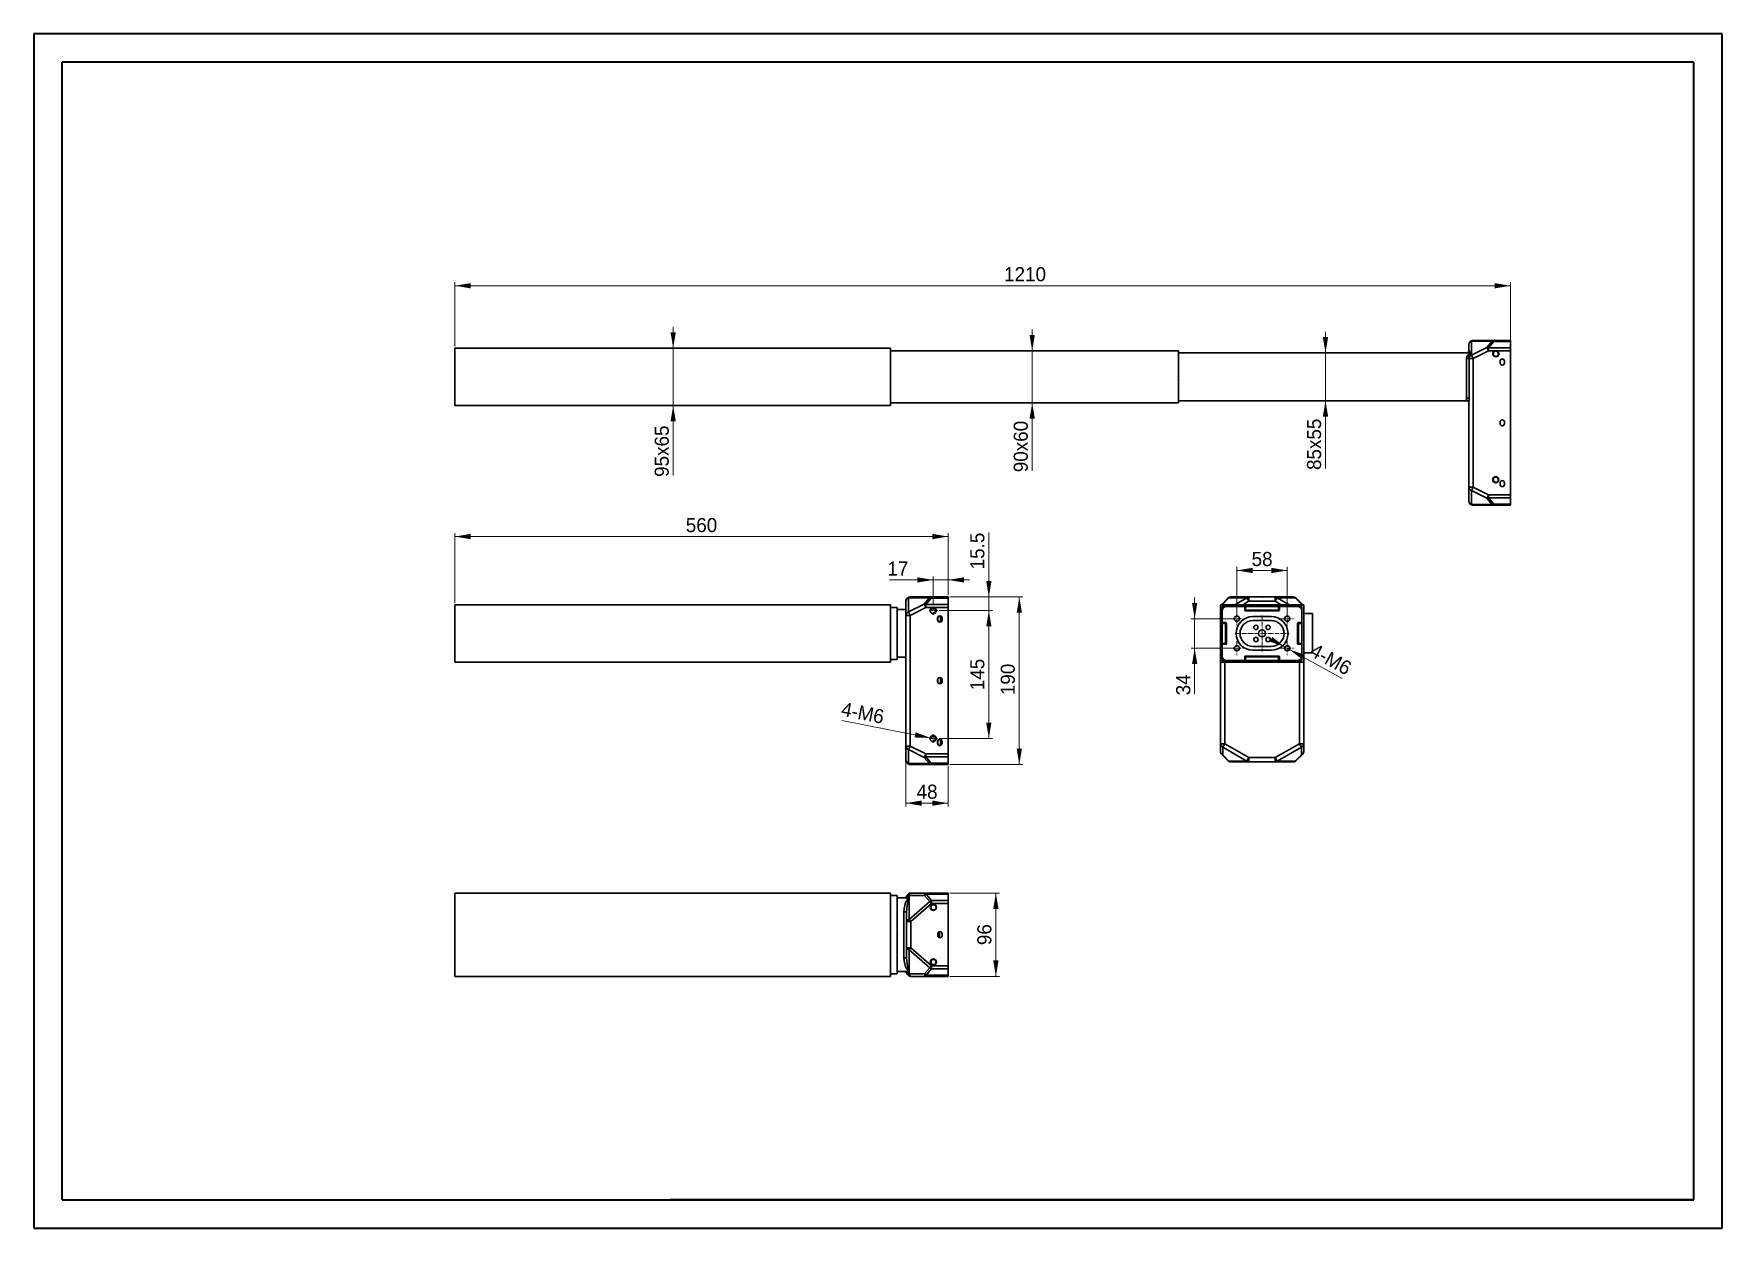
# Model space of a CAD drawing. Header units: millimetres. Extents: x 0 to 1916, y 0 to 1355.
import ezdxf

# ---------------------------------------------------------------- set-up
doc = ezdxf.new("R2010")
doc.units = ezdxf.units.MM
doc.header["$PDSIZE"] = -5
doc.linetypes.add('CENTER2', pattern=[7.5, 5, -1, 0.5, -1])
doc.layers.get('0').update_dxf_attribs({"lineweight": 18})
for name, color, linetype, lineweight in [('CAXA0', 7, 'Continuous', 70), ('CAXA3', 7, 'Continuous', 18), ('輪廓線', 7, 'Continuous', 20)]:
    doc.layers.add(name, color=color, linetype=linetype, lineweight=lineweight)
doc.dimstyles.new('ISO-25', dxfattribs={"dimtxt": 6, "dimasz": 6, "dimexe": 0.5, "dimexo": 0.625, "dimgap": 1.2, "dimtad": 1, "dimdsep": 46, "dimtxsty": 'Standard', "dimcen": 2.5, "dimdle": 12, "dimclrd": 3, "dimclre": 3, "dimclrt": 3, "dimadec": 0, "dimazin": 0, "dimtfac": 1, "dimtmove": 0, "dimatfit": 3, "dimfxl": 0, "dimarcsym": 0})

# ---------------------------------------------------------------- blocks, each defined once
blk = doc.blocks.new('*X3')
at = {"layer": '輪廓線', "linetype": 'Continuous', "lineweight": 15}
for points in [[(477.8, 784.6), (495.8, 787.6), (495.8, 781.6)], [(1037.8, 784.6), (1019.8, 787.6), (1019.8, 781.6)]]:
    blk.add_hatch(color=0, dxfattribs=at).paths.add_polyline_path(points, flags=0)
at = {"layer": '輪廓線', "color": 0, "linetype": 'Continuous', "lineweight": 15}
for p, q in [((477.8, 709.2), (477.8, 788.6)), ((1037.8, 718.1), (1037.8, 788.6)), ((477.8, 784.6), (1037.8, 784.6))]:
    blk.add_line(p, q, dxfattribs=at)
at = {"layer": '輪廓線', "color": 0, "lineweight": 15, "insert": (757.8, 797.5), "char_height": 16, "width": 63.642, "attachment_point": 5}
blk.add_mtext('560', dxfattribs=at)
blk = doc.blocks.new('*X4')
at = {"layer": '輪廓線', "linetype": 'Continuous', "lineweight": 15}
for points in [[(477.8, 1069.1), (495.8, 1072.1), (495.8, 1066.1)], [(1676, 1069.1), (1658, 1072.1), (1658, 1066.1)]]:
    blk.add_hatch(color=0, dxfattribs=at).paths.add_polyline_path(points, flags=0)
at = {"layer": '輪廓線', "color": 0, "linetype": 'Continuous', "lineweight": 15}
for p, q in [((477.8, 1000.3), (477.8, 1073.1)), ((1676, 996), (1676, 1073.1)), ((477.8, 1069.1), (1676, 1069.1))]:
    blk.add_line(p, q, dxfattribs=at)
at = {"layer": '輪廓線', "color": 0, "lineweight": 15, "insert": (1125, 1082.1), "char_height": 16, "width": 84.022, "attachment_point": 5}
blk.add_mtext('1210', dxfattribs=at)
blk = doc.blocks.new('*X5')
at = {"layer": '輪廓線', "linetype": 'Continuous', "lineweight": 15}
for points in [[(1133.1, 995.3), (1130.1, 1013.3), (1136.1, 1013.3)], [(1133.1, 936.2), (1130.1, 918.2), (1136.1, 918.2)]]:
    blk.add_hatch(color=0, dxfattribs=at).paths.add_polyline_path(points, flags=0)
at = {"layer": '輪廓線', "color": 0, "linetype": 'Continuous', "lineweight": 15}
for p, q in [((1133.1, 859.2), (1133.1, 1019.3)), ((1115, 995.3), (1137.1, 995.3)), ((1115, 936.2), (1137.1, 936.2))]:
    blk.add_line(p, q, dxfattribs=at)
at = {"layer": '輪廓線', "color": 0, "lineweight": 15, "insert": (1120.2, 886.7), "char_height": 16, "width": 110.123, "attachment_point": 5, "rotation": 90}
blk.add_mtext('90x60', dxfattribs=at)
blk = doc.blocks.new('*X6')
at = {"layer": '輪廓線', "linetype": 'Continuous', "lineweight": 15}
for points in [[(1466, 992.9), (1463, 1010.9), (1469, 1010.9)], [(1466, 938.7), (1463, 920.7), (1469, 920.7)]]:
    blk.add_hatch(color=0, dxfattribs=at).paths.add_polyline_path(points, flags=0)
at = {"layer": '輪廓線', "color": 0, "linetype": 'Continuous', "lineweight": 15}
for p, q in [((1466, 861.8), (1466, 1016.9)), ((1464.4, 992.9), (1470, 992.9)), ((1464.4, 938.7), (1470, 938.7))]:
    blk.add_line(p, q, dxfattribs=at)
at = {"layer": '輪廓線', "color": 0, "lineweight": 15, "insert": (1453.1, 889.2), "char_height": 16, "width": 109.587, "attachment_point": 5, "rotation": 90}
blk.add_mtext('85x55', dxfattribs=at)
blk = doc.blocks.new('*X7')
at = {"layer": '輪廓線', "linetype": 'Continuous', "lineweight": 15}
for points in [[(1118.5, 716.1), (1121.5, 698.1), (1115.5, 698.1)], [(1118.5, 526.1), (1121.5, 544.1), (1115.5, 544.1)]]:
    blk.add_hatch(color=0, dxfattribs=at).paths.add_polyline_path(points, flags=0)
at = {"layer": '輪廓線', "color": 0, "linetype": 'Continuous', "lineweight": 15}
for p, q in [((1039.8, 716.1), (1122.5, 716.1)), ((1118.5, 716.1), (1118.5, 526.1)), ((1039.8, 526.1), (1122.5, 526.1))]:
    blk.add_line(p, q, dxfattribs=at)
at = {"layer": '輪廓線', "color": 0, "lineweight": 15, "insert": (1105.5, 622.5), "char_height": 16, "width": 61.14, "attachment_point": 5, "rotation": 90}
blk.add_mtext('190', dxfattribs=at)
blk = doc.blocks.new('*X8')
at = {"layer": '輪廓線', "linetype": 'Continuous', "lineweight": 15}
for points in [[(1091.9, 380.2), (1094.9, 362.2), (1088.9, 362.2)], [(1091.9, 285.7), (1094.9, 303.7), (1088.9, 303.7)]]:
    blk.add_hatch(color=0, dxfattribs=at).paths.add_polyline_path(points, flags=0)
at = {"layer": '輪廓線', "color": 0, "linetype": 'Continuous', "lineweight": 15}
for p, q in [((1039.8, 380.2), (1095.9, 380.2)), ((1091.9, 380.2), (1091.9, 285.7)), ((1039.8, 285.7), (1095.9, 285.7))]:
    blk.add_line(p, q, dxfattribs=at)
at = {"layer": '輪廓線', "color": 0, "lineweight": 15, "insert": (1078.9, 333), "char_height": 16, "width": 41.475, "attachment_point": 5, "rotation": 90}
blk.add_mtext('96', dxfattribs=at)
blk = doc.blocks.new('*X9')
at = {"layer": '輪廓線', "linetype": 'Continuous', "lineweight": 15}
for points in [[(1365.4, 746.1), (1383.4, 749.1), (1383.4, 743.1)], [(1422.5, 746.1), (1404.5, 749.1), (1404.5, 743.1)]]:
    blk.add_hatch(color=0, dxfattribs=at).paths.add_polyline_path(points, flags=0)
at = {"layer": '輪廓線', "color": 0, "linetype": 'Continuous', "lineweight": 15}
for p, q in [((1365.4, 693.4), (1365.4, 750.1)), ((1422.5, 693.4), (1422.5, 750.1)), ((1365.4, 746.1), (1422.5, 746.1))]:
    blk.add_line(p, q, dxfattribs=at)
at = {"layer": '輪廓線', "color": 0, "lineweight": 15, "insert": (1394, 759), "char_height": 16, "width": 40.402, "attachment_point": 5}
blk.add_mtext('58', dxfattribs=at)
blk = doc.blocks.new('*X10')
at = {"layer": '輪廓線', "linetype": 'Continuous', "lineweight": 15}
for points in [[(1317.5, 691.4), (1320.5, 709.4), (1314.5, 709.4)], [(1317.5, 657.9), (1320.5, 639.9), (1314.5, 639.9)]]:
    blk.add_hatch(color=0, dxfattribs=at).paths.add_polyline_path(points, flags=0)
at = {"layer": '輪廓線', "color": 0, "linetype": 'Continuous', "lineweight": 15}
for p, q in [((1317.5, 715.4), (1317.5, 606.1)), ((1363.4, 691.4), (1313.5, 691.4)), ((1363.4, 657.9), (1313.5, 657.9))]:
    blk.add_line(p, q, dxfattribs=at)
at = {"layer": '輪廓線', "color": 0, "lineweight": 15, "insert": (1304.6, 616.4), "char_height": 16, "width": 41.475, "attachment_point": 5, "rotation": 90}
blk.add_mtext('34', dxfattribs=at)
blk = doc.blocks.new('*X11')
at = {"layer": '輪廓線', "linetype": 'Continuous', "lineweight": 15}
blk.add_hatch(color=0, dxfattribs=at).paths.add_polyline_path([(1017.8, 556.1), (1000.8, 562.6), (999.6, 556.7)], flags=0)
at = {"layer": '輪廓線', "color": 0, "linetype": 'Continuous', "lineweight": 15}
blk.add_line((916.9, 576), (1020.8, 555.6), dxfattribs=at)
at = {"layer": '輪廓線', "color": 0, "linetype": 'Continuous', "lineweight": 15, "insert": (940.8, 584.5), "char_height": 16, "width": 87.598, "attachment_point": 5, "rotation": 348.8526}
blk.add_mtext('4-M6', dxfattribs=at)
blk = doc.blocks.new('*X12')
at = {"layer": '輪廓線', "linetype": 'Continuous', "lineweight": 15}
for points in [[(1083.9, 700.6), (1086.9, 682.6), (1080.9, 682.6)], [(1083.9, 555.6), (1086.9, 573.6), (1080.9, 573.6)]]:
    blk.add_hatch(color=0, dxfattribs=at).paths.add_polyline_path(points, flags=0)
at = {"layer": '輪廓線', "color": 0, "linetype": 'Continuous', "lineweight": 15}
for p, q in [((1027.6, 700.6), (1087.9, 700.6)), ((1083.9, 700.6), (1083.9, 555.6)), ((1027.6, 555.6), (1087.9, 555.6))]:
    blk.add_line(p, q, dxfattribs=at)
at = {"layer": '輪廓線', "color": 0, "lineweight": 15, "insert": (1070.9, 628.1), "char_height": 16, "width": 60.603, "attachment_point": 5, "rotation": 90}
blk.add_mtext('145', dxfattribs=at)
blk = doc.blocks.new('*X13')
at = {"layer": '輪廓線', "linetype": 'Continuous', "lineweight": 15}
for points in [[(1020.8, 735.4), (1002.8, 738.4), (1002.8, 732.4)], [(1037.8, 735.4), (1055.8, 738.4), (1055.8, 732.4)]]:
    blk.add_hatch(color=0, dxfattribs=at).paths.add_polyline_path(points, flags=0)
at = {"layer": '輪廓線', "color": 0, "linetype": 'Continuous', "lineweight": 15}
for p, q in [((971.2, 735.4), (1061.8, 735.4)), ((1020.8, 707.4), (1020.8, 739.4)), ((1037.8, 718.1), (1037.8, 739.4))]:
    blk.add_line(p, q, dxfattribs=at)
at = {"layer": '輪廓線', "color": 0, "lineweight": 15, "insert": (980.7, 748.3), "char_height": 16, "width": 37.899, "attachment_point": 5}
blk.add_mtext('17', dxfattribs=at)
blk = doc.blocks.new('*X14')
at = {"layer": '輪廓線', "linetype": 'Continuous', "lineweight": 15}
for points in [[(1083.9, 716.1), (1080.9, 734.1), (1086.9, 734.1)], [(1083.9, 700.6), (1080.9, 682.6), (1086.9, 682.6)]]:
    blk.add_hatch(color=0, dxfattribs=at).paths.add_polyline_path(points, flags=0)
at = {"layer": '輪廓線', "color": 0, "linetype": 'Continuous', "lineweight": 15}
blk.add_line((1083.9, 676.6), (1083.9, 789.1), dxfattribs=at)
at = {"layer": '輪廓線', "color": 0, "lineweight": 15, "insert": (1070.9, 768.2), "char_height": 16, "width": 83.486, "attachment_point": 5, "rotation": 90}
blk.add_mtext('15.5', dxfattribs=at)
blk = doc.blocks.new('*X15')
at = {"layer": '輪廓線', "linetype": 'Continuous', "lineweight": 15}
for points in [[(725.7, 998.3), (728.7, 1016.3), (722.7, 1016.3)], [(725.7, 933.3), (728.7, 915.3), (722.7, 915.3)]]:
    blk.add_hatch(color=0, dxfattribs=at).paths.add_polyline_path(points, flags=0)
at = {"layer": '輪廓線', "color": 0, "linetype": 'Continuous', "lineweight": 15}
for p, q in [((725.7, 1022.3), (725.7, 854)), ((727.1, 998.3), (729.7, 998.3)), ((727.1, 933.3), (729.7, 933.3))]:
    blk.add_line(p, q, dxfattribs=at)
at = {"layer": '輪廓線', "color": 0, "lineweight": 15, "insert": (712.8, 881.4), "char_height": 16, "width": 109.587, "attachment_point": 5, "rotation": 90}
blk.add_mtext('95x65', dxfattribs=at)
blk = doc.blocks.new('*X16')
at = {"layer": '輪廓線', "linetype": 'Continuous', "lineweight": 15}
for points in [[(989.8, 482.2), (1007.8, 485.2), (1007.8, 479.2)], [(1037.8, 482.2), (1019.8, 485.2), (1019.8, 479.2)]]:
    blk.add_hatch(color=0, dxfattribs=at).paths.add_polyline_path(points, flags=0)
at = {"layer": '輪廓線', "color": 0, "linetype": 'Continuous', "lineweight": 15}
for p, q in [((989.8, 529.1), (989.8, 478.2)), ((1037.8, 524.1), (1037.8, 478.2)), ((989.8, 482.2), (1037.8, 482.2))]:
    blk.add_line(p, q, dxfattribs=at)
at = {"layer": '輪廓線', "color": 0, "lineweight": 15, "insert": (1013.8, 495.1), "char_height": 16, "width": 41.475, "attachment_point": 5}
blk.add_mtext('48', dxfattribs=at)
blk = doc.blocks.new('*X17')
at = {"layer": '輪廓線', "linetype": 'Continuous', "lineweight": 15}
for points in [[(1420, 659.4), (1402.7, 665.4), (1405.6, 670.7)], [(1425.1, 656.5), (1439.4, 645.2), (1442.3, 650.4)]]:
    blk.add_hatch(color=0, dxfattribs=at).paths.add_polyline_path(points, flags=0)
at = {"layer": '輪廓線', "color": 0, "linetype": 'Continuous', "lineweight": 15}
blk.add_line((1484.9, 623.5), (1398.9, 671), dxfattribs=at)
at = {"layer": '輪廓線', "color": 0, "lineweight": 15, "insert": (1472, 645.4), "char_height": 16, "width": 87.598, "attachment_point": 5, "rotation": 331.1062}
blk.add_mtext('4-M6', dxfattribs=at)

msp = doc.modelspace()

# ---------------------------------------------------------------- linework, layer by layer
at = {"linetype": 'Continuous', "lineweight": 30}
for p, q in [((477.792, 933.283), (477.792, 998.283)), ((972.409, 998.283), (477.792, 998.283)), ((972.409, 933.283), (972.409, 998.283)), ((1628.701, 1002.223), (1628.701, 995.821)), ((1655.065, 1006.144), (1631.665, 1006.144)), ((1631.665, 1006.144), (1631.665, 990.465)), ((1631.665, 990.465), (1649.096, 999.18)), ((1657.026, 1007.147), (1633.626, 1007.147)), ((1649.096, 999.18), (1655.065, 1006.144)), ((1651.057, 995.259), (1649.096, 999.18)), ((1651.057, 998.741), (1657.026, 1005.704)), ((1651.057, 998.741), (1675.974, 998.741)), ((1651.057, 995.259), (1651.057, 998.741)), ((1657.026, 1005.704), (1657.026, 1007.147)), ((1675.974, 1007.147), (1657.026, 1007.147)), ((1675.974, 1005.704), (1657.026, 1005.704)), ((1675.974, 1005.704), (1675.974, 1007.147)), ((1675.974, 998.741), (1675.974, 1005.704)), ((1675.974, 995.259), (1675.974, 998.741)), ((972.409, 995.329), (1299.015, 995.329)), ((1299.015, 995.329), (1299.015, 992.374)), ((1628.956, 992.866), (1299.015, 992.866)), ((1299.015, 992.374), (1299.015, 939.192)), ((1626.142, 986.543), (1626.142, 941.654)), ((1626.142, 986.543), (1628.948, 986.543)), ((1629.449, 988.649), (1626.943, 989.912)), ((1628.948, 941.654), (1628.948, 986.543)), ((1628.948, 986.543), (1633.626, 986.543)), ((1633.626, 986.543), (1631.665, 990.465)), ((1633.626, 986.543), (1651.057, 995.259)), ((1633.626, 840.629), (1633.626, 986.543)), ((1651.057, 995.259), (1658.541, 995.259)), ((1658.639, 994.776), (1658.541, 995.259)), ((1659.232, 995.336), (1659.232, 994.836)), ((1659.923, 995.259), (1659.824, 994.776)), ((1659.923, 995.259), (1675.974, 995.259)), ((1664.156, 983.51), (1664.156, 981.541)), ((1669.08, 981.541), (1669.08, 983.51)), ((1675.974, 995.259), (1675.974, 831.914)), ((1299.015, 939.192), (1299.015, 936.238)), ((1625.747, 939.255), (1625.747, 938.7)), ((1626.142, 941.654), (1628.948, 941.654)), ((972.409, 933.283), (477.792, 933.283)), ((972.409, 936.238), (1299.015, 936.238)), ((1625.747, 938.7), (1299.015, 938.7)), ((1628.701, 936.855), (1628.701, 840.629)), ((1664.156, 914.571), (1664.156, 912.601)), ((1669.08, 912.601), (1669.08, 914.571)), ((1659.232, 852.526), (1659.232, 852.033)), ((1659.232, 845.632), (1659.232, 846.124)), ((1664.156, 845.632), (1664.156, 843.662)), ((1669.08, 843.662), (1669.08, 845.632)), ((1628.701, 840.629), (1633.626, 840.629)), ((1628.701, 824.95), (1628.701, 840.629)), ((1633.626, 840.629), (1631.665, 836.708)), ((1631.665, 836.708), (1649.096, 827.992)), ((1631.665, 821.028), (1631.665, 836.708)), ((1633.626, 840.629), (1651.057, 831.914)), ((1651.057, 831.914), (1649.096, 827.992)), ((1649.096, 827.992), (1655.065, 821.028)), ((1651.057, 831.914), (1651.057, 828.432)), ((1651.057, 831.914), (1675.974, 831.914)), ((1651.057, 828.432), (1675.974, 828.432)), ((1651.057, 828.432), (1657.026, 821.468)), ((1675.974, 831.914), (1675.974, 828.432)), ((1675.974, 828.432), (1675.974, 821.468)), ((1655.065, 821.028), (1631.665, 821.028)), ((1657.026, 820.026), (1633.626, 820.026)), ((1675.974, 821.468), (1657.026, 821.468)), ((1657.026, 821.468), (1657.026, 820.026)), ((1675.974, 820.026), (1657.026, 820.026)), ((1675.974, 821.468), (1675.974, 820.026)), ((989.792, 695.129), (989.792, 711.05)), ((992.801, 699.112), (992.801, 715.032)), ((1016.562, 715.032), (992.801, 715.032)), ((994.792, 716.05), (1018.553, 716.05)), ((1010.501, 707.961), (1016.562, 715.032)), ((1012.492, 707.515), (1018.553, 714.586)), ((1018.553, 716.05), (1018.553, 715.67)), ((1018.553, 716.05), (1037.792, 716.05)), ((1018.553, 715.67), (1018.553, 714.586)), ((1018.553, 714.586), (1037.792, 714.586)), ((1037.792, 716.05), (1037.792, 714.586)), ((1037.792, 714.586), (1037.792, 707.515)), ((1355.117, 714.608), (1348.153, 707.644)), ((1356.358, 715.048), (1349.394, 708.084)), ((1376.833, 715.048), (1356.358, 715.048)), ((1379.074, 716.05), (1358.599, 716.05)), ((1363.076, 707.187), (1376.833, 715.048)), ((1372.18, 707.187), (1379.074, 711.126)), ((1379.074, 711.126), (1376.833, 715.048)), ((1379.074, 711.126), (1379.074, 716.05)), ((1379.074, 716.05), (1408.892, 716.05)), ((1379.074, 711.126), (1408.892, 711.126)), ((1429.368, 716.05), (1408.892, 716.05)), ((1408.892, 716.05), (1408.892, 711.126)), ((1408.892, 711.126), (1411.133, 715.048)), ((1408.892, 711.126), (1415.786, 707.187)), ((1431.609, 715.048), (1411.133, 715.048)), ((1411.133, 715.048), (1424.89, 707.187)), ((1438.573, 708.084), (1431.609, 715.048)), ((1439.814, 707.644), (1432.85, 714.608)), ((477.792, 642.187), (477.792, 707.187)), ((972.409, 707.187), (477.792, 707.187)), ((972.409, 642.187), (972.409, 707.187)), ((972.409, 704.232), (979.924, 704.232)), ((979.924, 704.232), (979.924, 701.278)), ((989.792, 701.77), (979.924, 701.77)), ((979.924, 701.278), (979.924, 648.096)), ((991.257, 695.129), (989.792, 695.129)), ((989.792, 546.971), (989.792, 695.129)), ((994.792, 695.129), (991.257, 695.129)), ((992.801, 699.112), (1010.501, 707.961)), ((1012.492, 703.979), (994.792, 695.129)), ((994.792, 546.971), (994.792, 695.129)), ((1012.492, 707.515), (1012.492, 705.893)), ((1037.792, 707.515), (1012.492, 707.515)), ((1012.492, 705.893), (1012.492, 703.979)), ((1020.091, 703.979), (1012.492, 703.979)), ((1020.091, 703.979), (1020.792, 704.058)), ((1020.792, 704.058), (1020.792, 703.55)), ((1020.792, 704.058), (1021.494, 703.979)), ((1037.792, 703.979), (1021.494, 703.979)), ((1025.792, 690.05), (1025.792, 692.05)), ((1025.942, 692.05), (1025.942, 690.05)), ((1028.942, 694.309), (1028.942, 687.792)), ((1030.642, 692.05), (1030.642, 690.05)), ((1030.792, 692.05), (1030.792, 690.05)), ((1037.792, 703.979), (1037.792, 707.515)), ((1037.792, 538.121), (1037.792, 703.979)), ((1346.71, 707.187), (1346.71, 642.187)), ((1441.256, 707.187), (1346.71, 707.187)), ((1348.68, 705.217), (1348.68, 644.156)), ((1439.286, 705.217), (1348.68, 705.217)), ((1349.394, 708.084), (1349.394, 707.187)), ((1374.286, 701.278), (1374.286, 705.217)), ((1375.271, 701.278), (1374.286, 701.278)), ((1375.271, 701.278), (1375.271, 705.217)), ((1375.271, 701.278), (1375.271, 700.293)), ((1412.695, 701.278), (1375.271, 701.278)), ((1412.695, 700.293), (1375.271, 700.293)), ((1404.324, 693.792), (1383.642, 693.792)), ((1412.695, 705.217), (1412.695, 701.278)), ((1412.695, 701.278), (1412.695, 700.293)), ((1412.695, 701.278), (1413.68, 701.278)), ((1413.68, 705.217), (1413.68, 701.278)), ((1438.573, 707.187), (1438.573, 708.084)), ((1439.286, 644.156), (1439.286, 705.217)), ((1441.256, 642.187), (1441.256, 707.187)), ((1451.104, 697.126), (1441.256, 697.126)), ((1451.104, 695.156), (1451.104, 697.126)), ((1451.104, 695.156), (1451.104, 654.777)), ((1348.68, 686.997), (1352.62, 686.997)), ((1348.68, 686.012), (1352.62, 686.012)), ((1352.62, 686.012), (1352.62, 686.997)), ((1352.62, 686.012), (1353.604, 686.012)), ((1352.62, 686.012), (1352.62, 663.361)), ((1353.604, 686.012), (1353.604, 663.361)), ((1404.324, 689.343), (1383.642, 689.343)), ((1434.362, 686.012), (1434.362, 663.361)), ((1435.347, 686.012), (1434.362, 686.012)), ((1439.286, 686.997), (1435.347, 686.997)), ((1435.347, 686.997), (1435.347, 686.012)), ((1435.347, 663.361), (1435.347, 686.012)), ((1435.347, 686.012), (1439.286, 686.012)), ((1352.62, 663.361), (1348.68, 663.361)), ((1352.62, 662.376), (1348.68, 662.376)), ((1352.62, 663.361), (1353.604, 663.361)), ((1352.62, 662.376), (1352.62, 663.361)), ((1383.642, 660.031), (1404.324, 660.031)), ((1383.642, 655.582), (1404.324, 655.582)), ((1435.347, 663.361), (1434.362, 663.361)), ((1439.286, 663.361), (1435.347, 663.361)), ((1435.347, 663.361), (1435.347, 662.376)), ((1435.347, 662.376), (1439.286, 662.376)), ((1441.256, 652.808), (1451.104, 652.808)), ((1451.104, 652.808), (1451.104, 654.777)), ((972.409, 642.187), (477.792, 642.187)), ((972.409, 645.141), (979.924, 645.141)), ((979.924, 648.096), (979.924, 645.141)), ((989.792, 647.603), (979.924, 647.603)), ((1346.71, 642.187), (1441.256, 642.187)), ((1346.71, 642.186), (1346.71, 549.533)), ((1348.68, 644.156), (1439.286, 644.156)), ((1351.635, 549.533), (1351.635, 642.186)), ((1374.286, 648.096), (1374.286, 644.156)), ((1375.271, 648.096), (1374.286, 648.096)), ((1412.695, 649.081), (1375.271, 649.081)), ((1375.271, 648.096), (1375.271, 649.081)), ((1375.271, 644.156), (1375.271, 648.096)), ((1375.271, 648.096), (1412.695, 648.096)), ((1412.695, 648.096), (1412.695, 649.081)), ((1413.68, 648.096), (1412.695, 648.096)), ((1412.695, 648.096), (1412.695, 644.156)), ((1413.68, 644.156), (1413.68, 648.096)), ((1436.332, 645.21), (1436.332, 644.156)), ((1436.332, 642.186), (1436.332, 549.533)), ((1441.256, 549.533), (1441.256, 642.186)), ((1025.792, 620.05), (1025.792, 622.05)), ((1025.942, 622.05), (1025.942, 620.05)), ((1028.942, 624.309), (1028.942, 617.792)), ((1030.642, 622.05), (1030.642, 620.05)), ((1030.792, 622.05), (1030.792, 620.05)), ((989.792, 546.971), (991.257, 546.971)), ((989.792, 531.05), (989.792, 546.971)), ((991.257, 546.971), (994.792, 546.971)), ((992.801, 542.989), (1010.501, 534.139)), ((992.801, 527.068), (992.801, 542.989)), ((994.792, 546.971), (1012.492, 538.121)), ((1012.492, 538.121), (1037.792, 538.121)), ((1012.492, 538.121), (1012.492, 536.208)), ((1025.792, 550.05), (1025.792, 552.05)), ((1025.942, 552.05), (1025.942, 550.05)), ((1028.942, 554.309), (1028.942, 547.792)), ((1030.642, 552.05), (1030.642, 550.05)), ((1030.792, 552.05), (1030.792, 550.05)), ((1037.792, 538.121), (1037.792, 534.586)), ((1346.71, 549.533), (1351.635, 549.533)), ((1346.71, 540.817), (1346.71, 549.533)), ((1355.117, 530.371), (1348.153, 537.335)), ((1351.635, 549.533), (1349.394, 545.611)), ((1349.394, 545.611), (1376.833, 529.932)), ((1349.394, 536.895), (1349.394, 545.611)), ((1356.358, 529.932), (1349.394, 536.895)), ((1351.635, 549.533), (1379.074, 533.853)), ((1408.892, 533.853), (1436.332, 549.533)), ((1411.133, 529.932), (1438.573, 545.611)), ((1438.573, 536.895), (1431.609, 529.932)), ((1439.814, 537.335), (1432.85, 530.371)), ((1436.332, 549.533), (1438.573, 545.611)), ((1436.332, 549.533), (1441.256, 549.533)), ((1438.573, 545.611), (1438.573, 536.895)), ((1441.256, 549.533), (1441.256, 540.817)), ((1016.562, 527.068), (992.801, 527.068)), ((994.792, 526.05), (1018.553, 526.05)), ((1010.501, 534.139), (1016.562, 527.068)), ((1012.492, 536.208), (1012.492, 534.586)), ((1012.492, 534.586), (1037.792, 534.586)), ((1018.553, 527.515), (1012.492, 534.586)), ((1037.792, 527.515), (1018.553, 527.515)), ((1018.553, 527.515), (1018.553, 526.431)), ((1018.553, 526.431), (1018.553, 526.05)), ((1018.553, 526.05), (1037.792, 526.05)), ((1037.792, 534.586), (1037.792, 527.515)), ((1037.792, 527.515), (1037.792, 526.05)), ((1376.833, 529.932), (1356.358, 529.932)), ((1379.074, 528.929), (1358.599, 528.929)), ((1379.074, 533.853), (1376.833, 529.932)), ((1379.074, 533.853), (1379.074, 528.929)), ((1379.074, 533.853), (1408.892, 533.853)), ((1379.074, 528.929), (1408.892, 528.929)), ((1408.892, 533.853), (1411.133, 529.932)), ((1408.892, 528.929), (1408.892, 533.853)), ((1429.368, 528.929), (1408.892, 528.929)), ((1431.609, 529.932), (1411.133, 529.932)), ((972.409, 380.236), (477.792, 380.236)), ((477.792, 285.691), (477.792, 380.236)), ((972.409, 285.691), (972.409, 380.236)), ((972.409, 377.282), (979.924, 377.282)), ((979.924, 377.282), (979.924, 374.327)), ((988.761, 374.819), (979.924, 374.819)), ((979.924, 374.327), (979.924, 291.6)), ((991.267, 376.851), (990.766, 376.851)), ((990.774, 371.865), (992.525, 370.684)), ((1010.914, 377.553), (993.483, 377.553)), ((993.483, 377.553), (993.483, 350.114)), ((993.483, 350.114), (1016.883, 370.589)), ((1012.875, 380.236), (995.444, 380.236)), ((995.444, 347.873), (1018.844, 368.348)), ((1016.883, 370.589), (1010.914, 377.553)), ((1012.875, 378.794), (1012.875, 380.236)), ((1020.359, 380.236), (1012.875, 380.236)), ((1018.844, 371.83), (1012.875, 378.794)), ((1037.792, 378.794), (1012.875, 378.794)), ((1018.844, 368.348), (1016.883, 370.589)), ((1018.844, 368.348), (1018.844, 371.83)), ((1018.844, 371.83), (1037.792, 371.83)), ((1018.844, 368.348), (1037.792, 368.348)), ((1020.359, 380.236), (1021.741, 380.236)), ((1021.05, 367.433), (1021.05, 366.941)), ((1037.792, 380.236), (1021.741, 380.236)), ((1037.792, 378.794), (1037.792, 380.236)), ((1037.792, 371.83), (1037.792, 378.794)), ((1037.792, 368.348), (1037.792, 371.83)), ((1037.792, 368.348), (1037.792, 297.579)), ((987.565, 359.075), (987.565, 306.852)), ((987.565, 359.075), (990.52, 359.075)), ((990.52, 359.075), (990.52, 347.873)), ((990.52, 347.873), (995.444, 347.873)), ((990.52, 347.873), (990.52, 318.054)), ((995.444, 347.873), (993.483, 350.114)), ((995.444, 347.873), (995.444, 318.054)), ((1017.603, 363.986), (1018.095, 363.986)), ((1021.05, 360.539), (1021.05, 361.032)), ((1024.497, 363.986), (1024.005, 363.986)), ((1025.974, 331.979), (1025.974, 333.948)), ((1027.944, 336.361), (1027.944, 329.566)), ((1030.898, 333.948), (1030.898, 331.979)), ((990.52, 306.852), (987.565, 306.852)), ((995.444, 318.054), (990.52, 318.054)), ((990.52, 318.054), (990.52, 306.852)), ((995.444, 318.054), (993.483, 315.813)), ((1016.883, 295.338), (993.483, 315.813)), ((993.483, 315.813), (993.483, 288.374)), ((1018.844, 297.579), (995.444, 318.054)), ((972.409, 288.645), (979.924, 288.645)), ((979.924, 291.6), (979.924, 288.645)), ((988.761, 291.107), (979.924, 291.107)), ((990.766, 289.076), (991.267, 289.076)), ((990.774, 294.062), (992.525, 295.242)), ((993.483, 288.374), (1010.914, 288.374)), ((1010.914, 288.374), (1016.883, 295.338)), ((1012.875, 287.133), (1018.844, 294.097)), ((1018.844, 297.579), (1016.883, 295.338)), ((1017.603, 301.941), (1018.095, 301.941)), ((1018.844, 294.097), (1018.844, 297.579)), ((1037.792, 297.579), (1018.844, 297.579)), ((1037.792, 294.097), (1018.844, 294.097)), ((1021.05, 305.388), (1021.05, 304.895)), ((1021.05, 298.494), (1021.05, 298.986)), ((1024.497, 301.941), (1024.005, 301.941)), ((1037.792, 294.097), (1037.792, 297.579)), ((1037.792, 287.133), (1037.792, 294.097)), ((972.409, 285.691), (477.792, 285.691)), ((995.444, 285.691), (1012.875, 285.691)), ((1012.875, 287.133), (1037.792, 287.133)), ((1012.875, 285.691), (1012.875, 287.133)), ((1012.875, 285.691), (1020.359, 285.691)), ((1020.359, 285.691), (1021.741, 285.691)), ((1021.741, 285.691), (1037.792, 285.691)), ((1037.792, 285.691), (1037.792, 287.133))]:
    msp.add_line(p, q, dxfattribs=at)
at = {"linetype": 'CENTER2', "lineweight": 15}
for p, q in [((1016.007, 700.55), (1025.578, 700.55)), ((1020.792, 705.35), (1020.792, 695.75)), ((1357.544, 691.429), (1373.301, 691.429)), ((1365.423, 699.308), (1365.423, 683.55)), ((1393.983, 695.108), (1393.983, 654.265)), ((1414.665, 691.429), (1430.423, 691.429)), ((1422.544, 699.308), (1422.544, 683.55)), ((1363.35, 674.687), (1424.616, 674.687)), ((1357.544, 657.944), (1373.301, 657.944)), ((1365.423, 665.823), (1365.423, 650.065)), ((1414.665, 657.944), (1430.423, 657.944)), ((1422.544, 665.823), (1422.544, 650.065)), ((1020.792, 560.35), (1020.792, 550.75)), ((1016.007, 555.55), (1025.578, 555.55))]:
    msp.add_line(p, q, dxfattribs=at)
at = {"linetype": 'Continuous', "lineweight": 30}
for points in [[(994.792, 695.129), (994.486, 695.741), (994.186, 696.342), (993.897, 696.92), (993.625, 697.464), (993.375, 697.964), (993.152, 698.411), (992.959, 698.796), (992.801, 699.112)], [(1012.492, 703.979), (1012.186, 704.591), (1011.886, 705.192), (1011.597, 705.77), (1011.325, 706.314), (1011.075, 706.814), (1010.851, 707.26), (1010.659, 707.645), (1010.501, 707.961)], [(992.801, 542.989), (992.959, 543.305), (993.152, 543.69), (993.375, 544.137), (993.625, 544.637), (993.897, 545.181), (994.186, 545.759), (994.486, 546.359), (994.792, 546.971)], [(1010.501, 534.139), (1010.659, 534.455), (1010.851, 534.84), (1011.075, 535.287), (1011.325, 535.787), (1011.597, 536.331), (1011.886, 536.909), (1012.186, 537.509), (1012.492, 538.121)]]:
    msp.add_lwpolyline(points, dxfattribs=at)
for centre, radius in [((1365.423, 691.429), 2.955), ((1422.544, 691.429), 2.955), ((1387.089, 681.581), 2.462), ((1393.983, 674.687), 3.939), ((1400.877, 681.581), 2.462), ((1365.423, 657.944), 2.955), ((1387.089, 667.793), 2.462), ((1400.877, 667.793), 2.462), ((1422.544, 657.944), 2.955)]:
    msp.add_circle(centre, radius, dxfattribs=at)
for centre, radius, start, end in [((1633.626, 1002.223), 4.924, 90, 180), ((1625.747, 995.821), 2.955, 270, 360), ((1633.626, 986.543), 7.484, 153.246592, 180), ((1633.626, 986.543), 4.678, 153.246592, 180), ((1659.232, 991.882), 3.447, 101.565854, 78.434146), ((1659.232, 991.882), 2.955, 101.565854, 270), ((1659.232, 991.882), 2.955, 90, 101.565854), ((1659.232, 991.882), 2.955, 78.434146, 90), ((1659.232, 991.882), 2.955, 270, 78.434146), ((1666.618, 983.51), 2.462, 0, 180), ((1666.618, 981.541), 2.462, 180, 0), ((1625.747, 935.745), 2.955, 360, 90), ((1666.618, 914.571), 2.462, 0, 180), ((1666.618, 912.601), 2.462, 180, 0), ((1659.232, 849.079), 3.447, 90, 270), ((1659.232, 849.079), 2.955, 90, 270), ((1659.232, 849.079), 3.447, 270, 90), ((1659.232, 849.079), 2.955, 270, 90), ((1666.618, 845.632), 2.462, 0, 180), ((1666.618, 843.662), 2.462, 180, 360), ((1633.626, 824.95), 4.924, 180, 270), ((994.163, 710.876), 4.374, 108.138109, 177.712836), ((994.792, 711.05), 5, 135, 180), ((994.792, 711.05), 5, 90, 135), ((994.901, 713.381), 2.671, 92.330403, 141.821464), ((1018.661, 713.381), 2.671, 92.329983, 141.821883), ((1016.473, 709.977), 5.056, 65.715268, 88.999073), ((1358.599, 711.126), 4.924, 90, 135), ((1429.368, 711.126), 4.924, 45, 90), ((994.163, 694.955), 4.374, 108.138108, 177.712863), ((1010.413, 702.906), 5.056, 65.714264, 88.999872), ((1020.792, 700.55), 2.6, 270, 180), ((1028.292, 692.05), 2.5, 0, 180), ((1028.292, 690.05), 2.5, 180, 360), ((1028.292, 692.05), 2.35, 73.942867, 180), ((1028.292, 690.05), 2.35, 180, 286.057133), ((1028.292, 692.05), 2.35, 0, 73.942867), ((1028.292, 690.05), 2.35, 286.057133, 360), ((1351.635, 704.162), 4.924, 135, 142.105777), ((1353.604, 700.293), 4.924, 90, 180), ((1383.642, 674.687), 19.105, 90, 270), ((1375.271, 701.278), 0.985, 180, 270), ((1404.324, 674.687), 19.105, 270, 90), ((1412.695, 701.278), 0.985, 270, 0), ((1434.362, 700.293), 4.924, 0, 90), ((1436.332, 704.162), 4.924, 37.894223, 45), ((1352.62, 686.012), 0.985, 0, 90), ((1383.642, 674.687), 14.656, 90, 270), ((1404.324, 674.687), 14.656, 270, 90), ((1435.347, 686.012), 0.985, 90, 180), ((1352.62, 663.361), 0.985, 270, 0), ((1435.347, 663.361), 0.985, 180, 270), ((1353.604, 649.081), 4.924, 180, 270), ((1375.271, 648.096), 0.985, 90, 180), ((1412.695, 648.096), 0.985, 0, 90), ((1434.362, 649.081), 4.924, 270, 360), ((1028.292, 622.05), 2.5, 0, 180), ((1028.292, 620.05), 2.5, 180, 0), ((1028.292, 622.05), 2.35, 73.942867, 180), ((1028.292, 620.05), 2.35, 180, 286.057133), ((1028.292, 622.05), 2.35, 0, 73.942867), ((1028.292, 620.05), 2.35, 286.057133, 0), ((1020.792, 555.55), 2.6, 270, 180), ((994.163, 547.146), 4.374, 182.287024, 251.862083), ((1028.292, 552.05), 2.5, 0, 180), ((1028.292, 550.05), 2.5, 180, 0), ((1028.292, 552.05), 2.35, 73.942867, 180), ((1028.292, 550.05), 2.35, 180, 286.057133), ((1028.292, 552.05), 2.35, 0, 73.942867), ((1028.292, 550.05), 2.35, 286.057133, 0), ((1351.635, 540.817), 4.924, 180, 225), ((1436.332, 540.817), 4.924, 315, 0), ((994.163, 531.225), 4.374, 182.287253, 251.861853), ((994.792, 531.05), 5, 180, 225), ((994.792, 531.05), 5, 225, 270), ((994.901, 528.719), 2.671, 218.17893, 267.669203), ((1010.413, 539.194), 5.056, 271.000625, 294.285442), ((1016.473, 532.124), 5.056, 271.001477, 294.284591), ((1018.662, 528.719), 2.671, 218.178511, 267.669623), ((1358.599, 533.853), 4.924, 225, 270), ((1429.368, 533.853), 4.924, 270, 315), ((987.96, 377.774), 2.955, 270, 341.790043), ((995.444, 375.312), 4.924, 90, 161.790043), ((1021.05, 363.986), 3.447, 90, 270), ((1021.05, 363.986), 2.955, 90, 270), ((1021.05, 363.986), 3.447, 270, 90), ((1021.05, 363.986), 2.955, 270, 90), ((1028.436, 333.948), 2.462, 0, 180), ((1028.436, 331.979), 2.462, 180, 0), ((987.96, 288.153), 2.955, 18.209957, 90), ((995.444, 290.615), 4.924, 198.209957, 270), ((1021.05, 301.941), 3.447, 90, 270), ((1021.05, 301.941), 2.955, 90, 270), ((1021.05, 301.941), 3.447, 270, 90), ((1021.05, 301.941), 2.955, 270, 90)]:
    msp.add_arc(centre, radius, start, end, dxfattribs=at)
for centre, major_axis, ratio, start_param, end_param in [((1633.626, 1002.223), (-4.924, 0), 0.86824314, 5.12196024, 6.28318531), ((1633.626, 1002.223), (0, 4.924), 0.65850461, 0, 0.64942413), ((1651.057, 995.259), (3.739, -3.205), 0.6047079, 2.04899312, 2.53336033), ((1657.026, 1002.223), (0, 4.924), 0.65850461, 0, 0.64942413), ((1657.026, 1002.223), (3.739, -3.205), 0.6047079, 2.04899312, 2.53336033), ((1627.411, 990.748), (-2.51, 1.559), 0.1204675, 1.6455095, 2.82934526), ((1633.626, 995.821), (4.924, 0), 0.52094589, 3.14159265, 4.07792305), ((1628.956, 995.821), (0, 2.955), 0.82918584, 3.14159265, 3.93800907), ((1633.626, 986.543), (-4.924, 0), 0.86824314, 5.12196024, 5.62121989), ((1625.747, 936.855), (-2.955, 0), 0.81223286, 3.14159265, 4.71238898), ((1633.626, 840.629), (-4.924, 0), 0.86824314, 0, 1.16122506), ((1633.626, 824.95), (-4.924, 0), 0.86824314, 0, 1.16122506), ((1651.057, 831.914), (3.739, 3.205), 0.6047079, 3.74982498, 4.23419218), ((1633.626, 824.95), (0, -4.924), 0.65850461, 5.63376117, 6.28318531), ((1657.026, 824.95), (3.739, 3.205), 0.6047079, 3.74982498, 4.23419218), ((1657.026, 824.95), (0, -4.924), 0.65850461, 5.63376117, 6.28318531), ((1358.599, 711.126), (-3.482, 3.482), 0.51832106, 5.7988181, 6.28318531), ((1358.599, 711.126), (0, 4.924), 0.75257669, 0, 0.64942413), ((1379.074, 711.126), (0, 4.924), 0.75257669, 0, 0.64942413), ((1408.892, 711.126), (0, 4.924), 0.75257669, 5.63376117, 6.28318531), ((1429.368, 711.126), (0, 4.924), 0.75257669, 5.63376117, 6.28318531), ((1429.368, 711.126), (3.482, 3.482), 0.51832106, 0, 0.48436721), ((1351.635, 704.162), (-4.924, 0), 0.89442719, 5.1848781, 5.52624566), ((1351.635, 704.162), (-3.482, 3.482), 0.51832106, 5.7988181, 6.28318531), ((1436.332, 704.162), (3.482, 3.482), 0.51832106, 0, 0.48436721), ((1436.332, 704.162), (4.924, 0), 0.89442719, 0.75693965, 1.09830721), ((1351.635, 549.533), (-4.924, 0), 0.89442719, 0, 1.09830721), ((1351.635, 540.817), (-4.924, 0), 0.89442719, 0, 1.09830721), ((1351.635, 540.817), (-3.482, -3.482), 0.51832106, 0, 0.48436721), ((1436.332, 549.533), (4.924, 0), 0.89442719, 5.1848781, 6.28318531), ((1436.332, 540.817), (4.924, 0), 0.89442719, 5.1848781, 6.28318531), ((1436.332, 540.817), (3.482, -3.482), 0.51832106, 5.7988181, 6.28318531), ((1358.599, 533.853), (-3.482, -3.482), 0.51832106, 0, 0.48436721), ((1358.599, 533.853), (0, -4.924), 0.75257669, 5.63376117, 6.28318531), ((1379.074, 533.853), (0, -4.924), 0.75257669, 5.63376117, 6.28318531), ((1408.892, 533.853), (0, -4.924), 0.75257669, 0, 0.64942413), ((1429.368, 533.853), (0, -4.924), 0.75257669, 0, 0.64942413), ((1429.368, 533.853), (3.482, -3.482), 0.51832106, 5.7988181, 6.28318531), ((995.444, 359.075), (0, -15.88), 0.49613894, 3.77605859, 4.71238898), ((988.761, 377.774), (0, 2.955), 0.89295217, 3.14159265, 4.39456528), ((989.229, 377.715), (0.662, 2.879), 0.84320282, 3.4078101, 4.59164586), ((995.444, 359.075), (0, 14.414), 0.34162109, 0.63446593, 1.57079633), ((995.444, 375.312), (-4.924, 0), 0.49613894, 5.12196024, 5.62121989), ((995.444, 375.312), (0, 4.924), 0.4472136, 0, 1.09830721), ((1012.875, 375.312), (0, 4.924), 0.4472136, 0, 1.09830721), ((1012.875, 375.312), (3.739, 3.205), 0.6047079, 1.09259953, 1.57696674), ((1018.844, 368.348), (3.739, 3.205), 0.6047079, 1.09259953, 1.57696674), ((995.444, 347.873), (-4.924, 0), 0.49613894, 5.12196024, 6.28318531), ((995.444, 306.852), (0, -15.88), 0.49613894, 4.71238898, 5.64871938), ((995.444, 318.054), (-4.924, 0), 0.49613894, 0, 1.16122506), ((995.444, 306.852), (0, 14.414), 0.34162109, 1.57079633, 2.50712672), ((988.761, 288.153), (0, 2.955), 0.89295217, 5.03021268, 6.28318531), ((989.229, 288.212), (-0.662, 2.879), 0.84320282, 4.8331321, 6.01696786), ((995.444, 290.615), (-4.924, 0), 0.49613894, 0.66196542, 1.16122506), ((995.444, 290.615), (0, -4.924), 0.4472136, 5.1848781, 6.28318531), ((1012.875, 290.615), (3.739, -3.205), 0.6047079, 4.70621857, 5.19058578), ((1012.875, 290.615), (0, -4.924), 0.4472136, 5.1848781, 6.28318531), ((1018.844, 297.579), (3.739, -3.205), 0.6047079, 4.70621857, 5.19058578)]:
    msp.add_ellipse(centre, major_axis=major_axis, ratio=ratio, start_param=start_param, end_param=end_param, dxfattribs=at)
for points in [[(1627.411, 990.33), (1627.249, 990.199), (1627.091, 990.059), (1626.943, 989.912)], [(1629.449, 988.649), (1629.539, 988.827), (1629.637, 989.002), (1629.742, 989.171)], [(1659.232, 995.336), (1659.154, 995.336), (1658.999, 995.331), (1658.769, 995.305), (1658.616, 995.276), (1658.541, 995.259)], [(1659.923, 995.259), (1659.847, 995.276), (1659.695, 995.305), (1659.464, 995.331), (1659.309, 995.336), (1659.232, 995.336)], [(988.761, 374.819), (988.91, 374.819), (989.067, 374.808), (989.229, 374.79)], [(991.56, 376.814), (991.455, 376.838), (991.357, 376.851), (991.267, 376.851)], [(1020.359, 380.236), (1020.435, 380.236), (1020.587, 380.236), (1020.817, 380.236), (1020.972, 380.236), (1021.05, 380.236)], [(1021.05, 380.236), (1021.128, 380.236), (1021.282, 380.236), (1021.513, 380.236), (1021.665, 380.236), (1021.741, 380.236)], [(989.229, 291.137), (989.067, 291.118), (988.91, 291.107), (988.761, 291.107)], [(991.267, 289.076), (991.357, 289.076), (991.455, 289.089), (991.56, 289.113)], [(1021.05, 285.691), (1020.972, 285.691), (1020.817, 285.691), (1020.587, 285.691), (1020.435, 285.691), (1020.359, 285.691)], [(1021.741, 285.691), (1021.665, 285.691), (1021.513, 285.691), (1021.282, 285.691), (1021.128, 285.691), (1021.05, 285.691)]]:
    msp.add_open_spline(points, degree=3, dxfattribs=at)
for points, knots in [([(1628.956, 992.866), (1629.367, 992.866), (1629.798, 992.834), (1630.228, 992.617), (1630.303, 992.497), (1630.148, 992.222), (1629.975, 992.088), (1629.077, 991.449), (1628.194, 990.96), (1627.411, 990.33)], [0, 0, 0, 0, 1.25627165, 1.25627165, 1.88440747, 1.88440747, 2.51254329, 2.51254329, 5.02508659, 5.02508659, 5.02508659, 5.02508659]), ([(1629.742, 989.171), (1630.36, 990.351), (1631.075, 991.306), (1631.55, 992.53), (1631.56, 992.896), (1631.268, 993.448), (1631, 993.642), (1630.707, 993.755)], [0, 0, 0, 0, 2.69357098, 2.69357098, 4.04035647, 4.04035647, 5.38714196, 5.38714196, 5.38714196, 5.38714196]), ([(1626.142, 941.654), (1626.142, 941.37), (1626.112, 941.082), (1626.011, 940.502), (1625.933, 940.207), (1625.802, 939.683), (1625.747, 939.445), (1625.747, 939.255)], [0, 0, 0, 0, 0.73661444, 0.73661444, 1.58900643, 1.58900643, 2.43798159, 2.43798159, 2.43798159, 2.43798159]), ([(1628.701, 936.855), (1628.701, 937.508), (1628.785, 938.296), (1628.905, 939.933), (1628.948, 940.793), (1628.948, 941.654)], [0, 0, 0, 0, 2.40346582, 2.40346582, 4.80693164, 4.80693164, 4.80693164, 4.80693164]), ([(1021.494, 703.979), (1021.891, 703.854), (1022.712, 703.595), (1023.68, 702.668), (1024.25, 701.479), (1024.348, 700.19), (1023.994, 698.949), (1023.197, 697.89), (1022.063, 697.204), (1020.792, 696.976), (1019.522, 697.204), (1018.388, 697.89), (1017.591, 698.949), (1017.237, 700.19), (1017.334, 701.479), (1017.905, 702.668), (1018.872, 703.595), (1019.694, 703.854), (1020.091, 703.979)], [0, 0, 0, 0, 1.23964551, 2.56801498, 3.89638643, 5.13607251, 6.37576154, 7.70411256, 9.03249262, 10.27215872, 11.51188372, 12.84026378, 14.1686148, 15.40830383, 16.64798992, 17.97636136, 19.30473083, 20.54437634, 20.54437634, 20.54437634, 20.54437634]), ([(1020.792, 552.05), (1020.352, 552.097), (1019.673, 552.17), (1018.857, 552.606), (1018.301, 553.058), (1017.846, 553.615), (1017.424, 554.43), (1017.207, 555.55), (1017.424, 556.67), (1017.845, 557.486), (1018.301, 558.043), (1018.857, 558.495), (1019.673, 558.931), (1020.352, 559.003), (1020.792, 559.05)], [0, 0, 0, 0, 1.31450927, 2.02945588, 2.74491376, 3.45983673, 4.17531216, 5.48980083, 6.80428949, 7.51922971, 8.23468865, 8.94963842, 9.66509029, 10.97959956, 10.97959956, 10.97959956, 10.97959956]), ([(1020.792, 559.05), (1021.233, 559.003), (1021.912, 558.931), (1022.728, 558.495), (1023.284, 558.043), (1023.739, 557.486), (1024.161, 556.67), (1024.377, 555.55), (1024.161, 554.431), (1023.739, 553.615), (1023.284, 553.058), (1022.728, 552.606), (1021.912, 552.17), (1021.233, 552.097), (1020.792, 552.05)], [0, 0, 0, 0, 1.31445058, 2.02939717, 2.74485504, 3.459778, 4.17525343, 5.48974207, 6.80423072, 7.5191643, 8.23462902, 8.94957406, 9.66502935, 10.97947993, 10.97947993, 10.97947993, 10.97947993]), ([(989.229, 374.79), (990.016, 374.699), (990.904, 374.485), (991.803, 373.863), (991.978, 373.71), (992.121, 373.298), (992.036, 373.055), (991.607, 372.471), (991.181, 372.167), (990.774, 371.865)], [0, 0, 0, 0, 2.68920242, 2.68920242, 3.36150303, 3.36150303, 4.03380363, 4.03380363, 5.37840485, 5.37840485, 5.37840485, 5.37840485]), ([(992.525, 370.684), (992.819, 371.317), (993.086, 371.948), (993.378, 373.21), (993.368, 373.841), (992.893, 375.497), (992.178, 376.35), (991.56, 376.814)], [0, 0, 0, 0, 1.70465706, 1.70465706, 3.40931412, 3.40931412, 6.81862824, 6.81862824, 6.81862824, 6.81862824]), ([(990.774, 294.062), (991.185, 293.757), (991.616, 293.452), (992.046, 292.854), (992.121, 292.611), (991.966, 292.203), (991.793, 292.056), (990.895, 291.441), (990.012, 291.227), (989.229, 291.137)], [0, 0, 0, 0, 1.34458841, 1.34458841, 2.01688261, 2.01688261, 2.68917681, 2.68917681, 5.37835363, 5.37835363, 5.37835363, 5.37835363]), ([(991.56, 289.113), (992.178, 289.577), (992.893, 290.43), (993.368, 292.086), (993.378, 292.717), (993.086, 293.978), (992.819, 294.61), (992.525, 295.242)], [0, 0, 0, 0, 3.40931412, 3.40931412, 5.11397118, 5.11397118, 6.81862824, 6.81862824, 6.81862824, 6.81862824])]:
    msp.add_open_spline(points, degree=3, knots=knots, dxfattribs=at)
for p in [(1657.755, 1007.147), (1299.015, 965.783), (1395.081, 716.05), (979.924, 674.687), (979.924, 332.963)]:
    msp.add_point(p, dxfattribs=at)
at = {"linetype": 'CENTER2', "lineweight": 15}
msp.add_point((1393.983, 674.687), dxfattribs=at)
at = {"layer": 'CAXA0', "linetype": 'Continuous', "lineweight": 35}
for p, q in [((1883.975, 1322.654), (32.26, 1322.654)), ((32.26, 32.26), (32.26, 1322.654)), ((1883.975, 32.26), (1883.975, 1322.654)), ((32.26, 32.26), (1883.975, 32.26)), ((1883.975, 32.26), (722.621, 32.26))]:
    msp.add_line(p, q, dxfattribs=at)
at = {"layer": 'CAXA3', "linetype": 'Continuous', "lineweight": 35}
for p, q in [((0, 1354.914), (0, 0)), ((1916.235, 1354.914), (0, 1354.914)), ((1916.235, 0), (1916.235, 1354.914)), ((0, 0), (1916.235, 0))]:
    msp.add_line(p, q, dxfattribs=at)

# ---------------------------------------------------------------- dimensions: what is measured, and where the dimension line sits
at = {"layer": '輪廓線', "lineweight": 15}
dim = msp.add_linear_dim(base=(1675.974, 1069.132), p1=(477.792, 998.283), p2=(1675.974, 994.048), text='1210', dimstyle='ISO-25', override={"dimtxt": 16, "dimasz": 18, "dimexe": 4, "dimexo": 2, "dimgap": 5, "dimsah": 1, "dimdle": 24, "dimclrd": 0, "dimclre": 0, "dimclrt": 0, "dimtolj": 1}, dxfattribs=at)
dim.commit()
dim.dimension.update_dxf_attribs({"geometry": '*X4', "text_midpoint": (1125.03, 1082.087), "dimtype": 160})
for base, p1, p2, text, picture, middle in [((725.721, 933.283), (725.1, 998.283), (725.1, 933.283), '95x<>', '*X15', (712.811, 881.386)), ((1317.508, 657.944), (1365.423, 691.429), (1365.423, 657.944), '34', '*X10', (1304.597, 616.444))]:
    dim = msp.add_linear_dim(base=base, p1=p1, p2=p2, angle=270, text=text, dimstyle='ISO-25', override={"dimtxt": 16, "dimasz": 18, "dimexe": 4, "dimexo": 2, "dimgap": 5, "dimsah": 1, "dimdle": 24, "dimclrd": 0, "dimclre": 0, "dimclrt": 0, "dimtolj": 1}, dxfattribs=at)
    dim.commit()
    dim.dimension.update_dxf_attribs({"geometry": picture, "text_midpoint": middle})
for base, p1, p2, angle, text, picture, middle in [((1133.098, 995.329), (1113.019, 936.238), (1113.019, 995.329), 90, '90x60', '*X5', (1120.188, 886.738)), ((1465.985, 992.866), (1462.381, 938.7), (1462.381, 992.866), 90, '85x55', '*X6', (1453.075, 889.2)), ((1118.484, 526.05), (1037.792, 716.05), (1037.792, 526.05), 270, '190', '*X7', (1105.529, 622.49)), ((1091.852, 285.691), (1037.792, 380.236), (1037.792, 285.691), 270, '96', '*X8', (1078.941, 332.963))]:
    dim = msp.add_linear_dim(base=base, p1=p1, p2=p2, angle=angle, text=text, dimstyle='ISO-25', override={"dimtxt": 16, "dimasz": 18, "dimexe": 4, "dimexo": 2, "dimgap": 5, "dimsah": 1, "dimdle": 24, "dimclrd": 0, "dimclre": 0, "dimclrt": 0, "dimtolj": 1}, dxfattribs=at)
    dim.commit()
    dim.dimension.update_dxf_attribs({"geometry": picture, "text_midpoint": middle, "dimtype": 160})
for base, p1, p2, text, picture, middle in [((1037.792, 784.601), (477.792, 707.187), (1037.792, 716.05), '560', '*X3', (757.792, 797.512)), ((1422.544, 746.101), (1365.423, 691.429), (1422.544, 691.429), '58', '*X9', (1393.983, 759.012))]:
    dim = msp.add_linear_dim(base=base, p1=p1, p2=p2, text=text, dimstyle='ISO-25', override={"dimtxt": 16, "dimasz": 18, "dimexe": 4, "dimexo": 2, "dimgap": 5, "dimsah": 1, "dimdle": 24, "dimclrd": 0, "dimclre": 0, "dimclrt": 0, "dimtolj": 1}, dxfattribs=at)
    dim.commit()
    dim.dimension.update_dxf_attribs({"geometry": picture, "text_midpoint": middle})
for base, p1, p2, angle, picture, middle in [((1083.864, 716.05), (1083.864, 700.55), (1083.864, 716.05), 90, '*X14', (1070.909, 768.24)), ((1083.864, 555.55), (1025.578, 700.55), (1025.578, 555.55), 270, '*X12', (1070.909, 628.05))]:
    dim = msp.add_linear_dim(base=base, p1=p1, p2=p2, angle=angle, dimstyle='ISO-25', override={"dimtxt": 16, "dimasz": 18, "dimexe": 4, "dimexo": 2, "dimgap": 5, "dimsah": 1, "dimdle": 24, "dimclrd": 0, "dimclre": 0, "dimclrt": 0, "dimtolj": 1, "dimtzin": 8}, dxfattribs=at)
    dim.commit()
    dim.dimension.update_dxf_attribs({"geometry": picture, "text_midpoint": middle})
for base, p1, p2, picture, middle in [((1037.792, 735.365), (1020.792, 705.35), (1037.792, 716.05), '*X13', (980.721, 748.321)), ((1037.792, 482.18), (989.792, 531.05), (1037.792, 526.05), '*X16', (1013.792, 495.09))]:
    dim = msp.add_linear_dim(base=base, p1=p1, p2=p2, dimstyle='ISO-25', override={"dimtxt": 16, "dimasz": 18, "dimexe": 4, "dimexo": 2, "dimgap": 5, "dimsah": 1, "dimdle": 24, "dimclrd": 0, "dimclre": 0, "dimclrt": 0, "dimtolj": 1, "dimtzin": 8}, dxfattribs=at)
    dim.commit()
    dim.dimension.update_dxf_attribs({"geometry": picture, "text_midpoint": middle, "dimtype": 160})
dim = msp.add_diameter_dim_2p(p1=(1419.957, 659.372), p2=(1425.131, 656.517), text='4-M6', dimstyle='ISO-25', override={"dimtxt": 16, "dimasz": 18, "dimexe": 4, "dimexo": 2, "dimgap": 5, "dimpost": '%%C<>', "dimsah": 1, "dimdle": 24, "dimclrd": 0, "dimclre": 0, "dimclrt": 0, "dimtolj": 1}, dxfattribs=at)
dim.commit()
dim.dimension.update_dxf_attribs({"geometry": '*X17', "text_midpoint": (1456.956, 638.953), "dimtype": 163})
dim = msp.add_radius_dim(center=(1020.792, 555.55), mpoint=(1017.849, 556.13), text='4-M6', dimstyle='ISO-25', override={"dimtxt": 16, "dimasz": 18, "dimexe": 4, "dimexo": 2, "dimgap": 5, "dimpost": 'R<>', "dimsah": 1, "dimdle": 24, "dimclrd": 0, "dimclre": 0, "dimclrt": 0, "dimtolj": 1}, dxfattribs=at)
dim.commit()
dim.dimension.update_dxf_attribs({"geometry": '*X11', "text_midpoint": (938.345, 571.797), "dimtype": 164})

doc.saveas('drawing.dxf')
